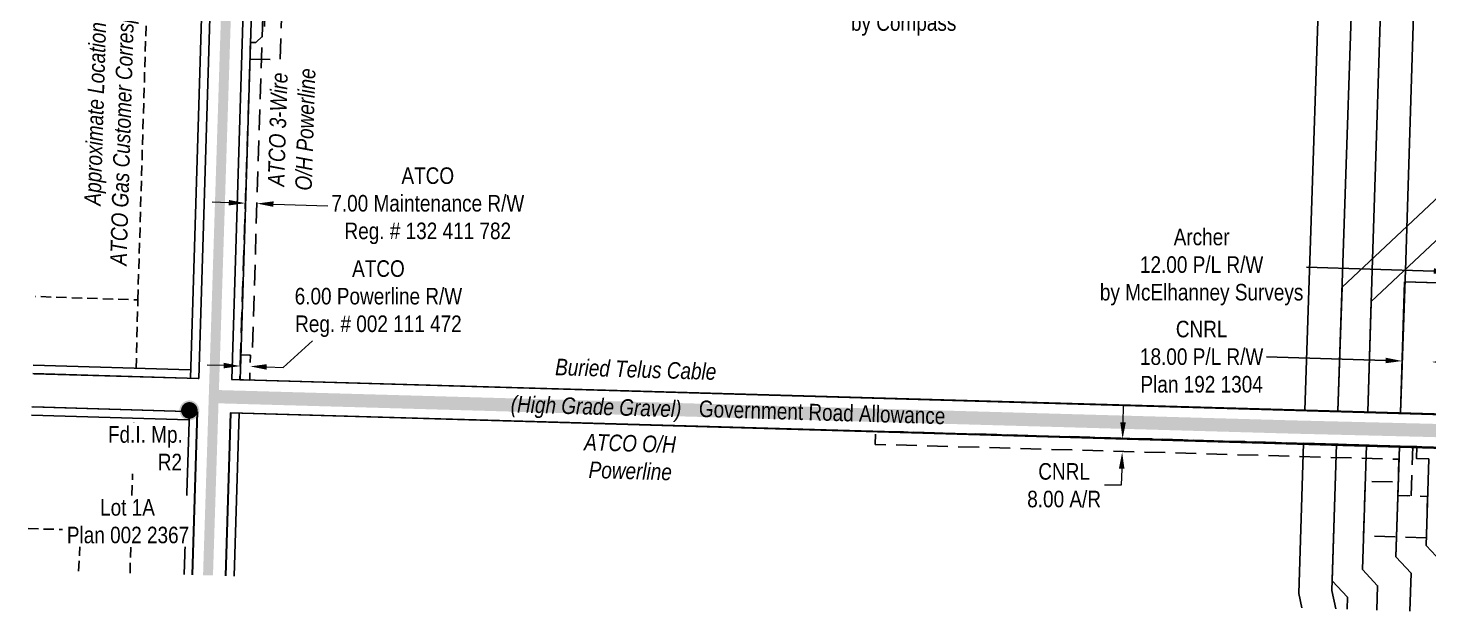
# Model space of a CAD drawing. Extents: x 359995 to 367891, y 6122203 to 6126855.
# Drawn here: x 362901 to 363748, y 6122233 to 6122585 of the extents above; entities that cross this region are included whole.
import ezdxf
from ezdxf.enums import TextEntityAlignment as Align

# ---------------------------------------------------------------- set-up
doc = ezdxf.new("R2010")
doc.units = 0
doc.header["$LTSCALE"] = 5
doc.header["$PDSIZE"] = 0.5
for name, pattern in [('foc-ACCESSROAD', [3.75, 2.5, -1.25]), ('foc-FLOWLINE', [3.75, 2.5, -1.25]), ('UG_PIPE', [1.875, 1.25, -0.625])]:
    doc.linetypes.add(name, pattern=pattern)
doc.layers.get('Defpoints').update_dxf_attribs({"color": 9})
for name, color, linetype in [('AS-PIPE-UG', 44, 'UG_PIPE'), ('AS-PIPE-UG-T', 44, 'Continuous'), ('AS-POWER', 104, 'foc-POWER'), ('AS-ROADS', 254, 'Continuous'), ('AS-TELUS', 224, 'foc-TEL'), ('C-AR', 13, 'foc-ACCESSROAD'), ('C-RW', 13, 'Continuous'), ('C-WS', 13, 'foc-ACCESSROAD'), ('C-WS-S', 13, 'Continuous'), ('F-AR', 190, 'foc-ACCESSROAD'), ('F-EZE', 190, 'foc-FLOWLINE'), ('F-RW', 190, 'Continuous'), ('F-WS-S', 190, 'Continuous'), ('L-MON', 1, 'Continuous'), ('L-ROAD-T', 7, 'Continuous'), ('L-SEC', 7, 'Continuous'), ('L-TITLEDB', 4, 'Continuous'), ('L-TITLEDB-T', 4, 'Continuous')]:
    doc.layers.add(name, color=color, linetype=linetype)
for name, color, linetype, lineweight in [('C-AR-T', 13, 'Continuous', 9), ('C-RW-T', 13, 'Continuous', 9), ('F-AR-T', 190, 'Continuous', 9), ('F-EZE-T', 190, 'Continuous', 9), ('F-RW-T', 190, 'Continuous', 9), ('T-TEXT', 48, 'Continuous', 18)]:
    doc.layers.add(name, color=color, linetype=linetype, lineweight=lineweight)
doc.styles.add('80CG', font='ARIALN.TTF', dxfattribs={"height": 10})
doc.styles.add('80L', font='ARIALN.TTF', dxfattribs={"height": 10})
doc.styles.add('80LS', font='ARIALNI.TTF', dxfattribs={"height": 10})
doc.styles.add('foc-LtypeFont', font='ARIALN.TTF', dxfattribs={"height": 7.35})
doc.linetypes.add('foc-POWER', pattern='A,6,-1,["P",foc-LtypeFont,S=0.2,R=0,X=-0.625,Y=-0.75],-1.24,4', length=12.24)
doc.linetypes.add('foc-POWER-NOLINE', pattern='A,0,-4,["P",foc-LtypeFont,S=0.2,R=0,X=-0.625,Y=-0.75],-8.24', length=12.24)
doc.linetypes.add('foc-TEL', pattern='A,2,-1,["T",foc-LtypeFont,S=0.2,R=0,X=-0.425,Y=-0.75],-1.24,8', length=12.24)
doc.linetypes.add('foc-TEL-NOLINE', pattern='A,0,-2,["T",foc-LtypeFont,S=0.2,R=0,X=-0.425,Y=-0.75],-10.24', length=12.24)
doc.dimstyles.new('Compass 5 000', dxfattribs={"dimscale": 5, "dimtxt": 9, "dimasz": 2, "dimexe": 0.2, "dimexo": 0.0625, "dimgap": 0.5, "dimtad": 0, "dimtih": 1, "dimtoh": 1, "dimzin": 0, "dimdsep": 46, "dimtxsty": '80CG', "dimcen": 0.1, "dimse1": 1, "dimse2": 1, "dimclrd": 256, "dimclrt": 256, "dimaunit": 1, "dimadec": 4, "dimazin": 0, "dimtfac": 0.06, "dimtofl": 0, "dimtmove": 0, "dimatfit": 1, "dimfxl": 0.2, "dimtolj": 1, "dimtzin": 0, "dimlwd": -1, "dimarcsym": 0})

# ---------------------------------------------------------------- blocks, each defined once
blk = doc.blocks.new('fdia')
at = {"color": 255, "const_width": 1}
blk.add_lwpolyline([(-0.5, 0, 1), (0.5, 0, 1)], format="xyb", close=True, dxfattribs=at)
blk = doc.blocks.new('Fdiaa')
blk.add_blockref('fdia', (0, 0))
blk = doc.blocks.new('fdib')
at = {"color": 1, "const_width": 1.6}
blk.add_lwpolyline([(-0.4, 0, 1), (0.4, 0, 1)], format="xyb", close=True, dxfattribs=at)
at = {"color": 1}
blk.add_circle((0, 0), 0.8, dxfattribs=at)
blk = doc.blocks.new('Fdibb')
blk.add_blockref('fdib', (0, 0))
blk = doc.blocks.new('fdicc')
for name in ['Fdibb', 'Fdiaa']:
    blk.add_blockref(name, (0, 0))
blk = doc.blocks.new('FDI')
blk.add_blockref('fdicc', (0, 0))
blk = doc.blocks.new('*D372')
at = {"layer": 'Defpoints', "color": 0, "transparency": 16777216}
for p in [(363035.2, 6122560.94), (363042.19, 6122560.72), (363039.65, 6122479.44)]:
    blk.add_point(p, dxfattribs=at)
at = {"layer": 'F-EZE-T', "transparency": 16777216}
for p, q in [((363022.66, 6122479.97), (363012.66, 6122480.28)), ((363049.64, 6122479.12), (363082.39, 6122478.1))]:
    blk.add_line(p, q, dxfattribs=at)
for points in [[(363022.71, 6122481.63), (363022.61, 6122478.3), (363032.65, 6122479.66)], [(363049.69, 6122480.79), (363049.59, 6122477.46), (363039.65, 6122479.44)]]:
    blk.add_solid(points, dxfattribs=at)
at = {"layer": 'F-EZE-T', "transparency": 16777216, "insert": (363142.85, 6122478.1), "char_height": 10, "attachment_point": 5, "style": '80CG'}
blk.add_mtext('\\A1;ATCO \\P7.00 Maintenance R/W\\PReg. # 132 411 782', dxfattribs=at)
blk = doc.blocks.new('*D373')
at = {"layer": 'C-AR-T', "transparency": 16777216}
for p, q in [((363562.8, 6122347.3), (363563.09, 6122357.3)), ((363561.98, 6122319.32), (363561.68, 6122309.32)), ((363561.68, 6122309.32), (363551.68, 6122309.32))]:
    blk.add_line(p, q, dxfattribs=at)
for points in [[(363561.13, 6122347.35), (363564.47, 6122347.25), (363562.51, 6122337.3)], [(363560.31, 6122319.37), (363563.64, 6122319.27), (363562.27, 6122329.31)]]:
    blk.add_solid(points, dxfattribs=at)
at = {"layer": 'Defpoints', "color": 0, "transparency": 16777216}
for p in [(363557.79, 6122337.44), (363562.51, 6122337.3), (363557.55, 6122329.45)]:
    blk.add_point(p, dxfattribs=at)
at = {"layer": 'C-AR-T', "transparency": 16777216, "insert": (363527.2, 6122309.32), "char_height": 10, "attachment_point": 5, "style": '80CG'}
blk.add_mtext('\\A1;CNRL \\P8.00 A/R', dxfattribs=at)
blk = doc.blocks.new('*D375')
at = {"layer": 'Defpoints', "color": 0, "transparency": 16777216}
for p in [(363054.93, 6122606.21), (363044.32, 6122586.75), (363054.31, 6122586.44)]:
    blk.add_point(p, dxfattribs=at)
at = {"layer": 'F-AR-T', "transparency": 16777216}
for p, q in [((363034.95, 6122606.84), (363024.95, 6122607.16)), ((363064.93, 6122605.89), (363075.22, 6122605.57))]:
    blk.add_line(p, q, dxfattribs=at)
for points in [[(363035, 6122608.51), (363034.9, 6122605.18), (363044.94, 6122606.53)], [(363064.98, 6122607.56), (363064.88, 6122604.23), (363054.93, 6122606.21)]]:
    blk.add_solid(points, dxfattribs=at)
at = {"layer": 'F-AR-T', "transparency": 16777216, "insert": (363102.51, 6122605.57), "char_height": 10, "attachment_point": 5, "style": '80CG', "bg_fill": 3, "box_fill_scale": 1.1, "bg_fill_color": 256, "bg_fill_true_color": 13158600, "bg_fill_transparency": 0}
blk.add_mtext('\\A1;Apex\\P10.00 A/R', dxfattribs=at)
blk = doc.blocks.new('*D376')
at = {"layer": 'C-WS-S', "transparency": 16777216}
for p, q in [((363721.39, 6122384.69), (363649.36, 6122386.94)), ((363759.36, 6122383.51), (363769.36, 6122383.2))]:
    blk.add_line(p, q, dxfattribs=at)
for points in [[(363721.44, 6122386.36), (363721.34, 6122383.03), (363731.39, 6122384.38)], [(363759.41, 6122385.17), (363759.31, 6122381.84), (363749.37, 6122383.82)]]:
    blk.add_solid(points, dxfattribs=at)
at = {"layer": 'Defpoints', "color": 0, "transparency": 16777216}
for p in [(363731.34, 6122382.84), (363749.32, 6122382.28), (363749.37, 6122383.82)]:
    blk.add_point(p, dxfattribs=at)
at = {"layer": 'C-WS-S', "transparency": 16777216, "insert": (363610.27, 6122386.94), "char_height": 10, "attachment_point": 5, "style": '80CG', "bg_fill": 3, "box_fill_scale": 1.1, "bg_fill_color": 256, "bg_fill_true_color": 13158600, "bg_fill_transparency": 0}
blk.add_mtext('\\A1;CNRL\\P18.00 P/L R/W\\PPlan 192 1304', dxfattribs=at)
blk = doc.blocks.new('*D377')
at = {"layer": 'Defpoints', "color": 0, "transparency": 16777216}
for p in [(363246.81, 6122688.04), (363246.33, 6122673.06), (363372.14, 6122669.08)]:
    blk.add_point(p, dxfattribs=at)
at = {"layer": 'F-RW-T', "transparency": 16777216}
for p, q in [((363372.93, 6122694.06), (363373.25, 6122704.06)), ((363371.83, 6122659.08), (363370.5, 6122616.95)), ((363370.5, 6122616.95), (363360.5, 6122616.95))]:
    blk.add_line(p, q, dxfattribs=at)
for points in [[(363371.27, 6122694.12), (363374.6, 6122694.01), (363372.62, 6122684.07)], [(363370.16, 6122659.14), (363373.49, 6122659.03), (363372.14, 6122669.08)]]:
    blk.add_solid(points, dxfattribs=at)
at = {"layer": 'F-RW-T', "transparency": 16777216, "insert": (363321.41, 6122616.95), "char_height": 10, "attachment_point": 5, "style": '80CG'}
blk.add_mtext('\\A1;Tidewater\\P15.00 P/L R/W\\PPlan 212 1781', dxfattribs=at)
blk = doc.blocks.new('*D378')
at = {"layer": 'Defpoints', "color": 0, "transparency": 16777216}
for p in [(363546.48, 6122662.91), (363580.32, 6122661.85), (363545.94, 6122645.61)]:
    blk.add_point(p, dxfattribs=at)
at = {"layer": 'F-RW-T', "transparency": 16777216}
for p, q in [((363580.63, 6122671.84), (363580.95, 6122681.84)), ((363579.45, 6122634.55), (363578.84, 6122615.13)), ((363578.84, 6122615.13), (363568.84, 6122615.13))]:
    blk.add_line(p, q, dxfattribs=at)
for points in [[(363578.97, 6122671.89), (363582.3, 6122671.79), (363580.32, 6122661.85)], [(363577.79, 6122634.6), (363581.12, 6122634.5), (363579.77, 6122644.55)]]:
    blk.add_solid(points, dxfattribs=at)
at = {"layer": 'F-RW-T', "transparency": 16777216, "insert": (363529.75, 6122615.13), "char_height": 10, "attachment_point": 5, "style": '80CG'}
blk.add_mtext('\\A1;Tamarack\\P18.00 P/L R/W\\PPlan 212 0689', dxfattribs=at)
blk = doc.blocks.new('*D423')
at = {"layer": 'Defpoints', "color": 0, "transparency": 16777216}
for p in [(363760.59, 6122441.52), (363772.57, 6122441.15), (363760.49, 6122438.37)]:
    blk.add_point(p, dxfattribs=at)
at = {"layer": 'F-WS-S', "transparency": 16777216}
for p, q in [((363750.49, 6122438.68), (363673.61, 6122441.08)), ((363782.47, 6122437.68), (363792.47, 6122437.37))]:
    blk.add_line(p, q, dxfattribs=at)
for points in [[(363750.54, 6122440.35), (363750.44, 6122437.02), (363760.49, 6122438.37)], [(363782.52, 6122439.35), (363782.42, 6122436.02), (363772.48, 6122438)]]:
    blk.add_solid(points, dxfattribs=at)
at = {"layer": 'F-WS-S', "transparency": 16777216, "insert": (363610.25, 6122441.08), "char_height": 10, "attachment_point": 5, "style": '80CG', "bg_fill": 3, "box_fill_scale": 1.1, "bg_fill_color": 256, "bg_fill_true_color": 13158600, "bg_fill_transparency": 0}
blk.add_mtext('\\A1;Archer\\P12.00 P/L R/W\\Pby McElhanney Surveys', dxfattribs=at)
blk = doc.blocks.new('*D572')
at = {"layer": 'C-RW-T', "transparency": 16777216}
for p, q in [((363484.05, 6122746.71), (363484.37, 6122756.71)), ((363482.79, 6122706.74), (363479.82, 6122612.23)), ((363479.82, 6122612.23), (363469.82, 6122612.23))]:
    blk.add_line(p, q, dxfattribs=at)
for points in [[(363482.39, 6122746.77), (363485.72, 6122746.66), (363483.74, 6122736.72)], [(363481.13, 6122706.79), (363484.46, 6122706.69), (363483.11, 6122716.74)]]:
    blk.add_solid(points, dxfattribs=at)
at = {"layer": 'Defpoints', "color": 0, "transparency": 16777216}
for p in [(363493.49, 6122736.41), (363483.11, 6122716.74), (363492.86, 6122716.43)]:
    blk.add_point(p, dxfattribs=at)
at = {"layer": 'C-RW-T', "transparency": 16777216, "insert": (363430.28, 6122612.23), "char_height": 10, "attachment_point": 5, "style": '80CG'}
blk.add_mtext('\\A1;CNRL\\P20.00 P/L R/W\\PUnregistered\\Pby Compass', dxfattribs=at)

msp = doc.modelspace()

# ---------------------------------------------------------------- linework, layer by layer
at = {"layer": 'AS-PIPE-UG', "flags": 128}
for points in [[(362967.712, 6122421.265), (362993.436, 6123279.373)], [(362966.748, 6122379.942), (362967.712, 6122421.265), (362905.73, 6122423.339)], [(362963.026, 6122256.382), (362965.296, 6122349.809)], [(362901.384, 6122283.187), (362963.64, 6122281.653)], [(362933.091, 6122282.406), (362931.95, 6122257.306)]]:
    msp.add_lwpolyline(points, dxfattribs=at)
at = {"layer": 'AS-POWER', "linetype": 'foc-POWER-NOLINE', "flags": 128}
for points in [[(362904.285, 6122376.745), (363004.191, 6122373.814)], [(363020.608, 6122254.67), (363023.66, 6122353.092)], [(363023.661, 6122353.126), (364751.498, 6122302.416)]]:
    msp.add_lwpolyline(points, dxfattribs=at)
at = {"layer": 'AS-ROADS', "flags": 128}
msp.add_lwpolyline([(363010.108, 6122254.982, 5.997, 5.997, 0), (363042.864, 6123277.905, 0, 0, 0)], format="xyseb", dxfattribs=at)
at = {"layer": 'AS-ROADS', "const_width": 7.998, "flags": 128}
msp.add_lwpolyline([(363013.565, 6122362.912), (363666.564, 6122344.496), (363748.076, 6122342.501), (364751.799, 6122312.306)], dxfattribs=at)
at = {"layer": 'AS-TELUS', "linetype": 'foc-TEL-NOLINE', "flags": 128}
for points in [[(363004.464, 6122373.803), (363029.202, 6123178.504), (363032.329, 6123278.391)], [(363024.29, 6122373.221), (364752.125, 6122322.994)], [(362903.662, 6122356.646), (363003.561, 6122353.716)], [(363000.508, 6122255.268), (363003.561, 6122353.699)]]:
    msp.add_lwpolyline(points, dxfattribs=at)
at = {"layer": 'C-AR', "flags": 128}
msp.add_lwpolyline([(363736.813, 6122302.978), (363737.776, 6122332.805), (363413.402, 6122342.043), (363413.167, 6122334.049), (363729.47, 6122325.04), (363728.822, 6122303.236)], close=True, dxfattribs=at)
at = {"layer": 'C-RW', "flags": 128}
for points in [[(363692.485, 6122354.11), (363705.198, 6122729.746), (363231.052, 6122744.676), (363233.961, 6122839.371), (363213.976, 6122839.985), (363210.454, 6122725.321), (363684.537, 6122710.393), (363672.503, 6122354.786)], [(363730.412, 6122353.137), (363733.513, 6122445.044), (363739.6, 6122638.817), (363740.165, 6122656.797), (363741.227, 6122690.604), (363085.254, 6122711.259), (363084.696, 6122693.15), (363720.679, 6122673.117), (363720.186, 6122657.425), (363719.621, 6122639.444), (363713.535, 6122445.671), (363710.645, 6122353.7)], [(363730.412, 6122353.137), (363732.877, 6122432.141), (363826.28, 6122429.316), (363826.506, 6122436.774), (364066.772, 6122662.234), (364554.506, 6122646.857), (364576.406, 6122623.507), (364641.281, 6122621.425)], [(363730.41, 6122353.137), (363732.877, 6122432.141), (363760.328, 6122431.311), (363790.297, 6122430.404), (363808.279, 6122429.861), (363826.28, 6122429.316), (363826.506, 6122436.774), (363981.729, 6122582.36)], [(363691.313, 6122234.732), (363688.975, 6122245.774), (363691.802, 6122334.114), (363671.821, 6122334.683), (363668.919, 6122243.997), (363670.752, 6122235.343)], [(363736.085, 6122233.401), (363736.804, 6122256.387), (363727.628, 6122266.155), (363729.785, 6122333.032), (363729.785, 6122333.032), (363709.803, 6122333.601), (363707.383, 6122258.513), (363716.566, 6122248.736), (363716.105, 6122233.995)], [(363754.067, 6122232.867), (363755.018, 6122263.272), (363745.842, 6122273.041), (363747.476, 6122325.29), (363739.986, 6122325.599), (363740.28, 6122332.733), (363729.785, 6122333.032), (363729.501, 6122326.031), (363727.628, 6122266.155), (363736.804, 6122256.387), (363736.085, 6122233.401)]]:
    msp.add_lwpolyline(points, dxfattribs=at)
at = {"layer": 'C-WS', "flags": 128}
msp.add_lwpolyline([(363745.988, 6122277.702), (363708.039, 6122278.889), (363709.071, 6122311.853), (363729.08, 6122311.228), (363728.822, 6122303.236), (363746.769, 6122302.675)], close=True, dxfattribs=at)
at = {"layer": 'F-AR', "flags": 128}
msp.add_lwpolyline([(363214.491, 6122689.063), (363047.72, 6122694.334), (363044.153, 6122581.489), (363038.999, 6122576.59), (363035.691, 6122576.654), (363035.378, 6122566.664), (363053.673, 6122566.311), (363057.393, 6122684.029), (363214.175, 6122679.074)], close=True, dxfattribs=at)
at = {"layer": 'F-EZE', "flags": 128}
msp.add_lwpolyline([(363047.346, 6122725.34), (363040.432, 6122725.556), (363029.785, 6122388.061), (363036.778, 6122387.856), (363047.127, 6122718.347)], dxfattribs=at)
msp.add_lwpolyline([(363035.779, 6122387.885), (363029.785, 6122388.061), (363029.315, 6122373.074), (363035.309, 6122372.879)], close=True, dxfattribs=at)
at = {"layer": 'F-EZE-T', "flags": 128}
for points in [[(363055.545, 6122380.493), (363073.289, 6122396.563)], [(363019.584, 6122381.619), (363009.594, 6122381.932)], [(363045.556, 6122380.806), (363055.545, 6122380.493)]]:
    msp.add_lwpolyline(points, dxfattribs=at)
at = {"layer": 'F-EZE-T'}
for points in [[(363019.636, 6122383.284), (363019.532, 6122379.954), (363029.573, 6122381.306)], [(363045.608, 6122382.471), (363045.504, 6122379.141), (363035.567, 6122381.118)]]:
    msp.add_solid(points, dxfattribs=at)
at = {"layer": 'F-RW', "flags": 128}
for points in [[(364052.782, 6122764.687), (363695.239, 6122429.008), (363692.483, 6122354.217)], [(363710.645, 6122353.7), (363712.736, 6122420.235), (363936.55, 6122630.446)], [(363698.125, 6122234.53), (363698.353, 6122241.851), (363689.162, 6122251.634), (363691.802, 6122334.114), (363709.803, 6122333.601), (363707.383, 6122258.513), (363716.566, 6122248.736), (363716.105, 6122233.995)]]:
    msp.add_lwpolyline(points, dxfattribs=at)
at = {"layer": 'L-SEC', "flags": 128}
for points in [[(363004.464, 6122373.803), (363029.202, 6123178.504)], [(363024.57, 6122373.213), (363049.307, 6123177.886)], [(363004.464, 6122373.803), (362905.115, 6122376.719)], [(363004.465, 6122373.812), (363004.399, 6122373.814)], [(363828.327, 6122350.348), (363024.571, 6122373.239)], [(363003.826, 6122353.708), (362904.501, 6122356.623)], [(363000.773, 6122255.26), (363003.774, 6122353.709)], [(363020.878, 6122254.662), (363023.88, 6122353.137)], [(363827.754, 6122330.242), (363023.88, 6122353.137)]]:
    msp.add_lwpolyline(points, dxfattribs=at)
at = {"layer": 'L-TITLEDB', "flags": 128}
for points in [[(362999.438, 6122373.951), (363024.176, 6123178.659)], [(363029.596, 6122373.065), (363054.333, 6123177.732)], [(362999.323, 6122378.986), (362904.432, 6122381.77)], [(362998.434, 6122348.837), (362903.514, 6122351.621)], [(362998.82, 6122353.855), (362995.764, 6122255.409)], [(363028.916, 6122352.971), (363025.863, 6122254.514)]]:
    msp.add_lwpolyline(points, dxfattribs=at)

# ---------------------------------------------------------------- block references
at = {"layer": 'L-MON', "xscale": 4.999999999999973, "yscale": 4.999999999999973, "zscale": 4.999999999999973}
msp.add_blockref('FDI', (362998.842, 6122354.563), dxfattribs=at)

# ---------------------------------------------------------------- texts
at = {"layer": 'AS-POWER', "linetype": 'foc-POWER-NOLINE', "insert": (363228.569, 6122340.776), "char_height": 9.99424, "attachment_point": 1, "rotation": 358.319732, "style": '80L'}
msp.add_mtext_dynamic_manual_height_columns('\\pi8.9746;{\\fArial Narrow|b0|i1|c0|p34;ATCO O/H\\P\\pi12.117;Powerline}', width=73.66071, gutter_width=50, heights=[0], dxfattribs=at)
at = {"layer": 'AS-TELUS', "linetype": 'foc-TEL-NOLINE', "insert": (363219.954, 6122385.84), "char_height": 9.99424, "attachment_point": 1, "rotation": 358.292867, "style": '80L'}
msp.add_mtext_dynamic_manual_height_columns('{\\fArial Narrow|b0|i1|c0|p34;Buried Telus Cable}', width=125.86297, gutter_width=50, heights=[0], dxfattribs=at)
at = {"layer": 'F-EZE-T', "insert": (363113.04, 6122422.025), "char_height": 9.99424, "attachment_point": 5, "style": '80CG'}
msp.add_mtext('\\A1;ATCO\\P6.00 Powerline R/W\\PReg. # 002 111 472', dxfattribs=at)
at = {"layer": 'L-ROAD-T', "style": '80L'}
msp.add_text('Government Road Allowance', height=9.99424, rotation=358.292867, dxfattribs=at).set_placement((363381.044, 6122353.391), align=Align.MIDDLE_CENTER)
at = {"layer": 'T-TEXT', "style": '80LS'}
msp.add_text('(High Grade Gravel)', height=9.99424, rotation=358.292867, dxfattribs=at).set_placement((363244.518, 6122356.877), align=Align.MIDDLE_CENTER)

# ---------------------------------------------------------------- dimensions: what is measured, and where the dimension line sits
at = {"layer": 'C-AR-T'}
dim = msp.add_linear_dim(base=(363562.507, 6122337.304), p1=(363557.553, 6122329.451), p2=(363557.788, 6122337.443), angle=88.313877, text='CNRL \\P8.00 A/R', dimstyle='Compass 5 000', dxfattribs=at)
dim.commit()
dim.dimension.update_dxf_attribs({"geometry": '*D373', "text_midpoint": (363527.201, 6122309.321), "dimtype": 161})
at = {"layer": 'C-RW-T'}
dim = msp.add_linear_dim(base=(363483.108, 6122716.735), p1=(363493.489, 6122736.413), p2=(363492.859, 6122716.428), angle=268.196437, text='CNRL\\P20.00 P/L R/W\\PUnregistered\\Pby Compass', dimstyle='Compass 5 000', dxfattribs=at)
dim.commit()
dim.dimension.update_dxf_attribs({"geometry": '*D572', "text_midpoint": (363430.277, 6122612.232), "dimtype": 161})
at = {"layer": 'F-RW-T'}
for base, p1, p2, angle, text, picture, middle in [((363372.144, 6122669.079), (363246.808, 6122688.044), (363246.334, 6122673.056), 268.189707, 'Tidewater\\P15.00 P/L R/W\\PPlan 212 1781', '*D377', (363321.411, 6122616.946)), ((363580.316, 6122661.846), (363545.936, 6122645.615), (363546.483, 6122662.915), 88.189466, 'Tamarack\\P18.00 P/L R/W\\PPlan 212 0689', '*D378', (363529.753, 6122615.131))]:
    dim = msp.add_linear_dim(base=base, p1=p1, p2=p2, angle=angle, text=text, dimstyle='Compass 5 000', dxfattribs=at)
    dim.commit()
    dim.dimension.update_dxf_attribs({"geometry": picture, "text_midpoint": middle, "dimtype": 161})

# ---------------------------------------------------------------- next in the draw order: texts
at = {"layer": 'AS-PIPE-UG-T', "insert": (362934.266, 6122442.678), "char_height": 9.99426, "attachment_point": 1, "rotation": 88.316389, "style": '80L', "bg_fill": 3, "box_fill_scale": 1.1, "bg_fill_color": 256, "bg_fill_transparency": 0}
msp.add_mtext_dynamic_manual_height_columns('\\pi35.764;{\\fArial Narrow|b0|i1|c0|p34;Approximate Location of\\P\\pi0.078452;ATCO Gas Customer Correspondence}', width=196.4971, gutter_width=50, heights=[0], dxfattribs=at)
at = {"layer": 'AS-POWER', "linetype": 'foc-POWER-NOLINE', "insert": (363046.037, 6122487.385), "char_height": 9.99424, "attachment_point": 1, "rotation": 88.196032, "style": '80L', "bg_fill": 3, "box_fill_scale": 1.2, "bg_fill_color": 256, "bg_fill_transparency": 0}
msp.add_mtext_dynamic_manual_height_columns('\\pi2.6277;{\\fArial Narrow|b0|i1|c0|p34;ATCO 3-Wire\\P\\pi0.59611;O/H Powerline}', width=73.66071, gutter_width=50, heights=[0], dxfattribs=at)
at = {"layer": 'L-MON', "insert": (362948.588, 6122345.045), "char_height": 9.99424, "attachment_point": 1, "style": '80L', "bg_fill": 3, "box_fill_scale": 1.2, "bg_fill_color": 256, "bg_fill_transparency": 0}
msp.add_mtext_dynamic_manual_height_columns('\\pi1.0867;Fd.I. Mp.\\P\\pi31.185;R2', width=44.3292, gutter_width=50, heights=[0], dxfattribs=at)
at = {"layer": 'L-TITLEDB-T', "insert": (362924.354, 6122301.004), "char_height": 9.99424, "attachment_point": 1, "style": '80L', "bg_fill": 3, "box_fill_scale": 1.2, "bg_fill_color": 256, "bg_fill_transparency": 0}
msp.add_mtext_dynamic_manual_height_columns('\\pi20.567;Lot 1A\\P\\pi0.51083;Plan 002 2367', width=73.44925, gutter_width=50, heights=[0], dxfattribs=at)

# ---------------------------------------------------------------- next in the draw order: dimensions: what is measured, and where the dimension line sits
at = {"layer": 'F-AR-T'}
dim = msp.add_linear_dim(base=(363054.934, 6122606.21), p1=(363044.32, 6122586.754), p2=(363054.309, 6122586.439), angle=358.189705, text='Apex\\P10.00 A/R', dimstyle='Compass 5 000', override={"dimtfill": 1}, dxfattribs=at)
dim.commit()
dim.dimension.update_dxf_attribs({"geometry": '*D375', "text_midpoint": (363102.505, 6122605.569), "dimtype": 161})
at = {"layer": 'F-WS-S', "color": 3}
dim = msp.add_linear_dim(base=(363760.488, 6122438.371), p1=(363772.573, 6122441.149), p2=(363760.586, 6122441.523), angle=178.212043, text='Archer\\P12.00 P/L R/W\\Pby McElhanney Surveys', dimstyle='Compass 5 000', override={"dimtfill": 1}, dxfattribs=at)
dim.commit()
dim.dimension.update_dxf_attribs({"geometry": '*D423', "text_midpoint": (363610.249, 6122441.083), "dimtype": 161})

# ---------------------------------------------------------------- next in the draw order: block references
at = {"layer": 'L-MON', "xscale": 4.999999999999988, "yscale": 4.999999999999988, "zscale": 4.999999999999988}
msp.add_blockref('FDI', (362998.842, 6122354.563), dxfattribs=at)
msp.add_blockref('FDI', (362998.842, 6122354.563), dxfattribs=at)

# ---------------------------------------------------------------- next in the draw order: dimensions: what is measured, and where the dimension line sits
at = {"layer": 'C-WS-S', "color": 3}
dim = msp.add_linear_dim(base=(363749.367, 6122383.819), p1=(363731.338, 6122382.843), p2=(363749.319, 6122382.281), angle=358.212043, text='CNRL\\P18.00 P/L R/W\\PPlan 192 1304', dimstyle='Compass 5 000', override={"dimtfill": 1}, dxfattribs=at)
dim.commit()
dim.dimension.update_dxf_attribs({"geometry": '*D376', "text_midpoint": (363610.273, 6122386.941), "dimtype": 161})
at = {"layer": 'F-EZE-T'}
dim = msp.add_linear_dim(base=(363039.645, 6122479.436), p1=(363035.198, 6122560.938), p2=(363042.191, 6122560.719), angle=358.206309, text='ATCO \\P7.00 Maintenance R/W\\PReg. # 132 411 782', dimstyle='Compass 5 000', dxfattribs=at)
dim.commit()
dim.dimension.update_dxf_attribs({"geometry": '*D372', "text_midpoint": (363142.848, 6122478.098), "dimtype": 161})

doc.saveas('drawing.dxf')
